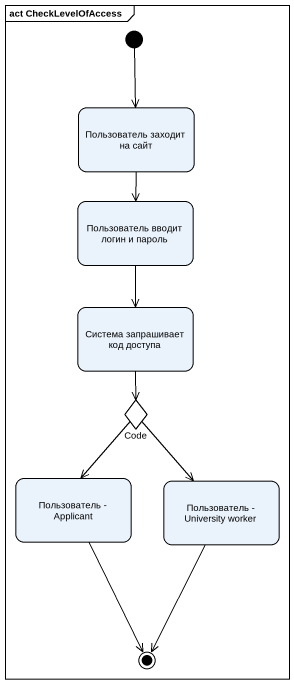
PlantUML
@startuml
mainframe act CheckLevelOfAccess
hide empty description
state "Пользователь заходит на сайт" as Пользователь_заходит_на_сайт
state "Пользователь вводит логин и пароль" as Пользователь_вводит_логин_и
state "Система запрашивает код доступа" as Система_запрашивает_код
state Code <<choice>>
state "Пользователь - Applicant" as Пользователь_Applicant
state "Пользователь - University worker" as Пользователь_University
[*] --> Пользователь_заходит_на_сайт
Пользователь_заходит_на_сайт --> Пользователь_вводит_логин_и
Пользователь_вводит_логин_и --> Система_запрашивает_код
Система_запрашивает_код --> Code
Code --> Пользователь_Applicant
Code --> Пользователь_University
Пользователь_Applicant --> [*]
Пользователь_University --> [*]
@enduml
